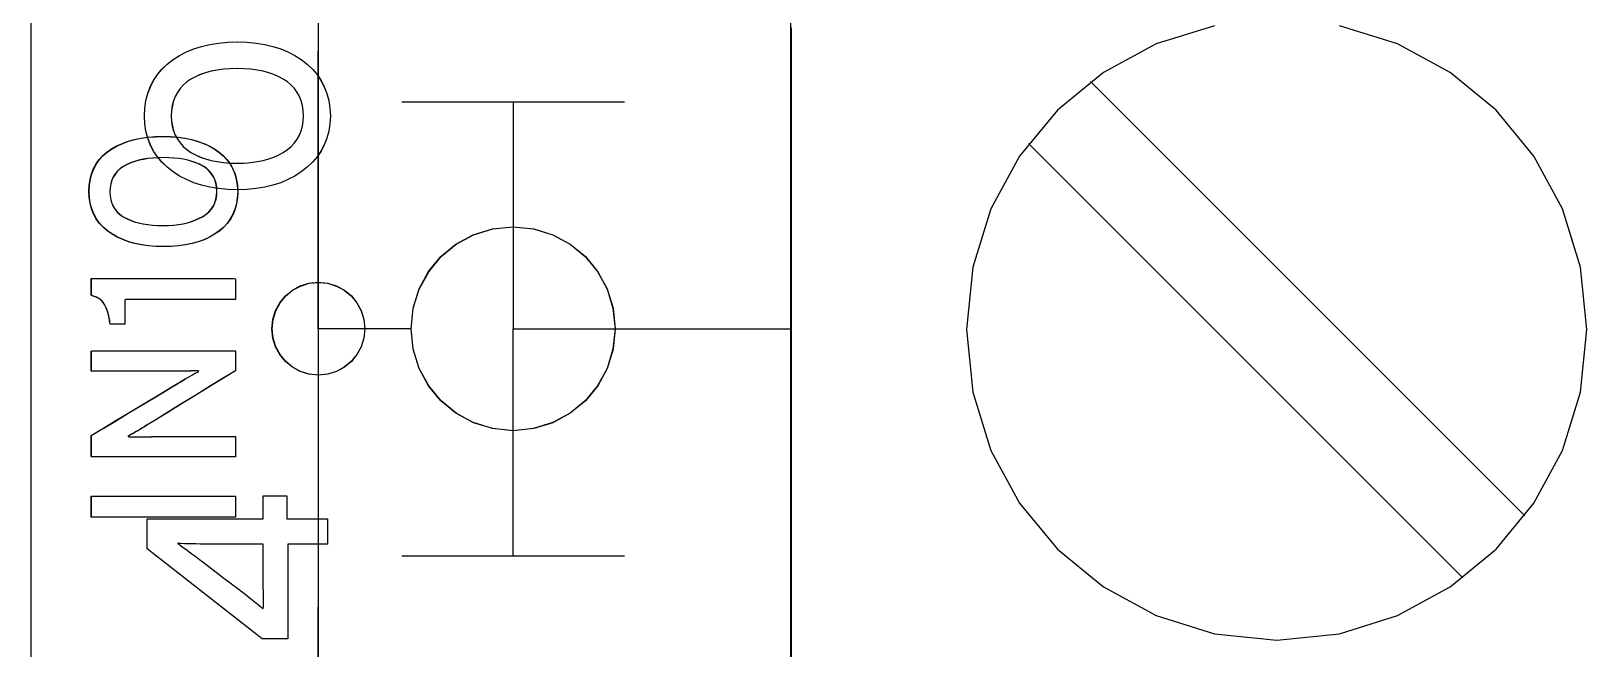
# Model space of a CAD drawing. Extents: x 1 to 47.7, y 0.2 to 35.
# Drawn here: x 34.548 to 35.387, y 12.062 to 12.396 of the extents above; entities that cross this region are included whole.
import ezdxf

# ---------------------------------------------------------------- set-up
doc = ezdxf.new("R2010")
doc.units = 0
doc.header["$MEASUREMENT"] = 0
for name, color, linetype in [('5_1___24__TARGET_LEDS___12', 7, 'CONTINUOUS'), ('6_1__EMPTY_IO_BOARD_POSITI', 7, 'CONTINUOUS'), ('6_2___8__INDEPENDENT_INPUT', 7, 'CONTINUOUS'), ('6_3___8__OPTOISO_INDEPENDE', 7, 'CONTINUOUS'), ('6_4___24__OPTOISO_INDEPEND', 7, 'CONTINUOUS'), ('6_5___8__INDEPENDENT_INPUT', 7, 'CONTINUOUS'), ('6_6___8__INDEPENDENT_INPUT', 7, 'CONTINUOUS'), ('6_7___8__OPTOISO_INDEPENDE', 7, 'CONTINUOUS'), ('6_8___8__OPTOISO_INDEPENDE', 7, 'CONTINUOUS'), ('8_0_____DWG', 7, 'CONTINUOUS')]:
    doc.layers.add(name, color=color, linetype=linetype)

msp = doc.modelspace()

# ---------------------------------------------------------------- linework, layer by layer
at = {"layer": '5_1___24__TARGET_LEDS___12'}
for points in [[(34.7534, 12.23515), (34.70342, 12.23515), (34.70344, 12.53515)], [(34.95794, 12.46013), (34.95794, 12.34901), (34.95794, 12.23255), (34.95794, 12.11119), (34.95794, 11.98537), (34.95794, 11.85555), (34.95794, 11.72217), (34.95794, 11.58567), (34.95794, 11.44649), (34.95794, 11.30509), (34.95794, 11.01739), (34.95794, 10.72613), (34.95794, 10.43486)], [(35.18643, 12.39858), (35.15501, 12.38883), (35.12657, 12.3734), (35.10178, 12.35298), (35.08132, 12.32822), (35.06586, 12.29981), (35.05609, 12.26842), (35.05268, 12.23472), (35.05609, 12.20096), (35.06586, 12.16953), (35.08132, 12.14109), (35.10178, 12.11632), (35.12657, 12.09588), (35.15501, 12.08044), (35.18643, 12.07069), (35.22013, 12.06729), (35.25382, 12.07069), (35.28518, 12.08044), (35.31356, 12.09588), (35.33829, 12.11632), (35.35868, 12.14109), (35.37408, 12.16953), (35.38381, 12.20096), (35.38721, 12.23472), (35.38381, 12.26842), (35.37408, 12.29981), (35.35868, 12.32822), (35.33829, 12.35298), (35.31356, 12.3734), (35.28518, 12.38883), (35.25382, 12.39858)], [(35.35379, 12.13429), (35.11952, 12.36856)], [(35.32037, 12.10087), (35.0861, 12.33514)], [(34.7534, 11.93516), (34.70342, 11.93516), (34.70344, 12.23515)], [(34.8634, 12.23515), (34.95803, 12.23515)], [(34.65869, 12.13353), (34.58095, 12.13353), (34.58095, 12.14482), (34.65869, 12.14482), (34.65869, 12.13353)]]:
    msp.add_lwpolyline(points, dxfattribs=at)
for points in [[(34.61968, 12.33883), (34.6238, 12.33872), (34.62773, 12.33841), (34.63146, 12.33789), (34.63501, 12.33716), (34.63836, 12.33622), (34.64153, 12.33508), (34.6445, 12.33372), (34.64728, 12.33216), (34.64987, 12.33038), (34.65217, 12.32841), (34.65418, 12.32623), (34.65589, 12.32386), (34.65729, 12.32129), (34.6584, 12.31852), (34.65922, 12.31555), (34.65973, 12.31238), (34.65994, 12.30901), (34.65973, 12.30569), (34.65922, 12.30256), (34.65842, 12.29962), (34.65732, 12.29688), (34.65593, 12.29433), (34.65423, 12.29197), (34.65225, 12.28982), (34.64996, 12.28785), (34.64741, 12.28609), (34.64467, 12.28452), (34.64173, 12.28317), (34.63859, 12.28202), (34.63525, 12.28109), (34.63171, 12.28036), (34.62797, 12.27984), (34.62404, 12.27952), (34.6199, 12.27942), (34.61577, 12.27952), (34.61183, 12.27984), (34.60809, 12.28037), (34.60453, 12.28111), (34.60117, 12.28206), (34.59801, 12.28322), (34.59503, 12.28459), (34.59225, 12.28617), (34.58966, 12.28796), (34.58734, 12.28995), (34.58534, 12.29213), (34.58363, 12.2945), (34.58224, 12.29706), (34.58114, 12.29981), (34.58036, 12.30276), (34.57987, 12.3059), (34.5797, 12.30923), (34.5799, 12.31259), (34.58039, 12.31575), (34.58118, 12.31871), (34.58227, 12.32147), (34.58365, 12.32403), (34.58533, 12.32639), (34.5873, 12.32855), (34.58957, 12.3305), (34.59212, 12.33225), (34.59487, 12.33379), (34.59782, 12.33513), (34.60097, 12.33626), (34.60432, 12.33718), (34.60786, 12.3379), (34.6116, 12.33841), (34.61555, 12.33872)], [(34.6199, 12.32743), (34.61701, 12.32738), (34.61424, 12.3272), (34.61159, 12.32691), (34.60906, 12.3265), (34.60665, 12.32598), (34.60437, 12.32534), (34.60221, 12.32458), (34.60016, 12.32371), (34.59826, 12.3227), (34.59658, 12.32153), (34.59512, 12.32021), (34.59387, 12.31873), (34.59285, 12.3171), (34.59205, 12.31531), (34.59147, 12.31337), (34.59112, 12.31127), (34.59098, 12.30901), (34.59112, 12.3068), (34.59147, 12.30474), (34.59204, 12.30283), (34.59283, 12.30107), (34.59383, 12.29946), (34.59506, 12.298), (34.5965, 12.29669), (34.59817, 12.29554), (34.60003, 12.29452), (34.60203, 12.29363), (34.60416, 12.29286), (34.60642, 12.29221), (34.60881, 12.29169), (34.61133, 12.29128), (34.61398, 12.291), (34.61677, 12.29085), (34.61968, 12.29081), (34.62256, 12.29087), (34.62532, 12.29106), (34.62795, 12.29136), (34.63045, 12.29179), (34.63283, 12.29234), (34.63509, 12.29301), (34.63722, 12.29381), (34.63922, 12.29473), (34.64113, 12.29576), (34.64288, 12.29692), (34.64439, 12.29824), (34.64567, 12.2997), (34.64673, 12.30131), (34.64755, 12.30306), (34.64815, 12.30497), (34.64852, 12.30703), (34.64865, 12.30923), (34.64852, 12.31148), (34.64815, 12.31357), (34.64756, 12.31551), (34.64675, 12.31728), (34.64571, 12.3189), (34.64444, 12.32037), (34.64295, 12.32167), (34.64123, 12.32282), (34.63934, 12.3238), (34.63736, 12.32465), (34.63525, 12.32539), (34.63302, 12.32601), (34.63065, 12.32652), (34.62815, 12.32692), (34.62553, 12.32721), (34.62278, 12.32738)], [(34.80839, 12.29016), (34.81948, 12.28905), (34.8298, 12.28585), (34.83915, 12.28078), (34.84729, 12.27406), (34.85401, 12.26592), (34.85908, 12.25658), (34.86229, 12.24625), (34.8634, 12.23515), (34.86229, 12.22407), (34.85908, 12.21374), (34.85401, 12.2044), (34.84729, 12.19627), (34.83915, 12.18955), (34.8298, 12.18449), (34.81948, 12.18128), (34.80839, 12.18017), (34.79731, 12.18128), (34.78699, 12.18449), (34.77765, 12.18955), (34.76951, 12.19627), (34.7628, 12.2044), (34.75773, 12.21374), (34.75452, 12.22407), (34.7534, 12.23515), (34.75452, 12.24625), (34.75773, 12.25658), (34.7628, 12.26592), (34.76951, 12.27406), (34.77765, 12.28078), (34.78699, 12.28585), (34.79731, 12.28905)], [(34.65869, 12.25094), (34.65641, 12.25094), (34.65034, 12.25094), (34.64165, 12.25094), (34.63151, 12.25094), (34.62107, 12.25094), (34.61151, 12.25094), (34.60398, 12.25094), (34.59966, 12.25094), (34.59907, 12.2508), (34.59907, 12.24984), (34.59907, 12.24815), (34.59907, 12.24601), (34.59907, 12.24367), (34.59907, 12.2414), (34.59907, 12.23946), (34.59907, 12.2381), (34.59907, 12.23759), (34.59876, 12.23759), (34.59794, 12.23759), (34.59677, 12.23759), (34.59541, 12.23759), (34.594, 12.23759), (34.59271, 12.23759), (34.5917, 12.23759), (34.59112, 12.23759), (34.59098, 12.23828), (34.59083, 12.23963), (34.59062, 12.24093), (34.59036, 12.24219), (34.59005, 12.2434), (34.58968, 12.24456), (34.58927, 12.24568), (34.58879, 12.24675), (34.58827, 12.24778), (34.58771, 12.24872), (34.58707, 12.24959), (34.58635, 12.25036), (34.58554, 12.25105), (34.58466, 12.25166), (34.5837, 12.25218), (34.58266, 12.25261), (34.58154, 12.25295), (34.58095, 12.25318), (34.58095, 12.25384), (34.58095, 12.255), (34.58095, 12.25646), (34.58095, 12.25806), (34.58095, 12.25961), (34.58095, 12.26094), (34.58095, 12.26187), (34.58095, 12.26222), (34.58392, 12.26222), (34.59183, 12.26222), (34.60316, 12.26222), (34.61639, 12.26222), (34.63, 12.26222), (34.64247, 12.26222), (34.65228, 12.26222), (34.65792, 12.26222), (34.65869, 12.26211), (34.65869, 12.26129), (34.65869, 12.25987), (34.65869, 12.25806), (34.65869, 12.25608), (34.65869, 12.25416), (34.65869, 12.25252), (34.65869, 12.25137)], [(34.70342, 12.26016), (34.70846, 12.25966), (34.71315, 12.2582), (34.7174, 12.25589), (34.7211, 12.25284), (34.72415, 12.24914), (34.72646, 12.2449), (34.72791, 12.24021), (34.72842, 12.23518), (34.72791, 12.23013), (34.72646, 12.22544), (34.72415, 12.22119), (34.7211, 12.21749), (34.7174, 12.21443), (34.71315, 12.21213), (34.70846, 12.21068), (34.70342, 12.21017), (34.69838, 12.21068), (34.69369, 12.21213), (34.68945, 12.21443), (34.68575, 12.21749), (34.68269, 12.22119), (34.68039, 12.22544), (34.67893, 12.23013), (34.67843, 12.23518), (34.67893, 12.24021), (34.68039, 12.2449), (34.68269, 12.24914), (34.68575, 12.25284), (34.68945, 12.25589), (34.69369, 12.2582), (34.69838, 12.25966)], [(34.65869, 12.21252), (34.65691, 12.21143), (34.65217, 12.20851), (34.64533, 12.2043), (34.6373, 12.19936), (34.62895, 12.19422), (34.62118, 12.18943), (34.61485, 12.18554), (34.61086, 12.18308), (34.60958, 12.18229), (34.60836, 12.18156), (34.60717, 12.18085), (34.60602, 12.18017), (34.6049, 12.17951), (34.60382, 12.17888), (34.60278, 12.17827), (34.60177, 12.17768), (34.60079, 12.17711), (34.60142, 12.17688), (34.60329, 12.17688), (34.60522, 12.17689), (34.60721, 12.1769), (34.60926, 12.17691), (34.61137, 12.17692), (34.61353, 12.17694), (34.61576, 12.17696), (34.61805, 12.17698), (34.61947, 12.17699), (34.62309, 12.17699), (34.62854, 12.17699), (34.63508, 12.17699), (34.64199, 12.17699), (34.64853, 12.17699), (34.65398, 12.17699), (34.6576, 12.17699), (34.65869, 12.17698), (34.65869, 12.17647), (34.65869, 12.17533), (34.65869, 12.17374), (34.65869, 12.17191), (34.65869, 12.17004), (34.65869, 12.16833), (34.65869, 12.16697), (34.65869, 12.16616), (34.65815, 12.16603), (34.65311, 12.16603), (34.64394, 12.16603), (34.63206, 12.16603), (34.61886, 12.16603), (34.60577, 12.16603), (34.59419, 12.16603), (34.58552, 12.16603), (34.58119, 12.16603), (34.58095, 12.16625), (34.58095, 12.16719), (34.58095, 12.16868), (34.58095, 12.17052), (34.58095, 12.17249), (34.58095, 12.17439), (34.58095, 12.176), (34.58095, 12.17712), (34.58095, 12.17754), (34.58268, 12.17859), (34.5873, 12.18137), (34.59395, 12.18538), (34.60176, 12.1901), (34.60989, 12.195), (34.61746, 12.19956), (34.62362, 12.20328), (34.6275, 12.20562), (34.62883, 12.20641), (34.63027, 12.20725), (34.63166, 12.20806), (34.633, 12.20883), (34.63429, 12.20957), (34.63554, 12.21027), (34.63673, 12.21094), (34.63787, 12.21157), (34.63896, 12.21217), (34.63834, 12.2124), (34.63642, 12.21238), (34.63443, 12.21236), (34.6324, 12.21235), (34.63031, 12.21233), (34.62816, 12.21232), (34.62596, 12.21231), (34.62371, 12.21231), (34.6214, 12.21231), (34.61998, 12.21231), (34.61638, 12.21231), (34.61096, 12.21231), (34.60444, 12.21231), (34.59757, 12.21231), (34.59106, 12.21231), (34.58564, 12.21231), (34.58203, 12.21231), (34.58095, 12.21232), (34.58095, 12.21282), (34.58095, 12.21397), (34.58095, 12.21556), (34.58095, 12.21738), (34.58095, 12.21925), (34.58095, 12.22097), (34.58095, 12.22233), (34.58095, 12.22313), (34.58149, 12.22327), (34.58653, 12.22327), (34.5957, 12.22327), (34.60758, 12.22327), (34.62077, 12.22327), (34.63387, 12.22327), (34.64545, 12.22327), (34.65411, 12.22327), (34.65845, 12.22327), (34.65869, 12.22306), (34.65869, 12.22218), (34.65869, 12.22079), (34.65869, 12.21908), (34.65869, 12.21724), (34.65869, 12.21547), (34.65869, 12.21396), (34.65869, 12.21292)]]:
    msp.add_lwpolyline(points, close=True, dxfattribs=at)
at = {"layer": '6_1__EMPTY_IO_BOARD_POSITI'}
msp.add_lwpolyline([(34.95835, 10.38422), (34.95835, 10.79326), (34.95835, 11.20089), (34.95835, 11.40112), (34.95835, 11.59732), (34.95835, 11.78826), (34.95835, 11.97272), (34.95835, 12.06213), (34.95835, 12.14947), (34.95835, 12.23457), (34.95835, 12.31728), (34.95835, 12.39746)], dxfattribs=at)
at = {"layer": '6_2___8__INDEPENDENT_INPUT'}
for points in [[(34.95794, 12.46013), (34.95794, 12.34901), (34.95794, 12.23255), (34.95794, 12.11119), (34.95794, 11.98537), (34.95794, 11.85555), (34.95794, 11.72217), (34.95794, 11.58567), (34.95794, 11.44649), (34.95794, 11.30509), (34.95794, 11.01739), (34.95794, 10.72613), (34.95794, 10.43486)], [(35.18643, 12.39858), (35.15501, 12.38883), (35.12657, 12.3734), (35.10178, 12.35298), (35.08132, 12.32822), (35.06586, 12.29981), (35.05609, 12.26842), (35.05268, 12.23472), (35.05609, 12.20096), (35.06586, 12.16953), (35.08132, 12.14109), (35.10178, 12.11632), (35.12657, 12.09588), (35.15501, 12.08044), (35.18643, 12.07069), (35.22013, 12.06729), (35.25382, 12.07069), (35.28518, 12.08044), (35.31356, 12.09588), (35.33829, 12.11632), (35.35868, 12.14109), (35.37408, 12.16953), (35.38381, 12.20096), (35.38721, 12.23472), (35.38381, 12.26842), (35.37408, 12.29981), (35.35868, 12.32822), (35.33829, 12.35298), (35.31356, 12.3734), (35.28518, 12.38883), (35.25382, 12.39858)], [(35.35379, 12.13429), (35.11952, 12.36856)], [(35.32037, 12.10087), (35.0861, 12.33514)], [(34.80829, 12.11269), (34.80829, 12.23519), (34.95794, 12.23519)], [(34.68641, 12.13265), (34.70825, 12.13265), (34.70825, 12.11896), (34.68689, 12.11896), (34.68689, 12.06799), (34.67299, 12.06799), (34.61107, 12.1165), (34.61107, 12.13265), (34.6736, 12.13265), (34.6736, 12.14513), (34.68641, 12.14513), (34.68641, 12.13265)], [(34.7483, 12.11269), (34.8683, 12.11269)]]:
    msp.add_lwpolyline(points, dxfattribs=at)
msp.add_lwpolyline([(34.62743, 12.11936), (34.62856, 12.11857), (34.62975, 12.11772), (34.63101, 12.11681), (34.63233, 12.11585), (34.63372, 12.11483), (34.63517, 12.11375), (34.63669, 12.11261), (34.63827, 12.11141), (34.63928, 12.11064), (34.64115, 12.10923), (34.64429, 12.10685), (34.64821, 12.10388), (34.65243, 12.10067), (34.65649, 12.09759), (34.6599, 12.09501), (34.66218, 12.09328), (34.66309, 12.09259), (34.66461, 12.09143), (34.66607, 12.0903), (34.66746, 12.0892), (34.66879, 12.08813), (34.67005, 12.08709), (34.67125, 12.08608), (34.67238, 12.0851), (34.67344, 12.08415), (34.67373, 12.085), (34.67373, 12.08661), (34.67372, 12.08828), (34.67371, 12.09002), (34.67369, 12.09182), (34.67367, 12.09368), (34.67365, 12.09561), (34.67362, 12.0976), (34.6736, 12.09913), (34.6736, 12.10031), (34.6736, 12.10266), (34.6736, 12.10578), (34.6736, 12.10927), (34.6736, 12.11273), (34.6736, 12.11576), (34.6736, 12.11797), (34.6736, 12.11895), (34.67278, 12.11896), (34.67007, 12.11896), (34.66603, 12.11896), (34.66121, 12.11896), (34.65619, 12.11896), (34.65153, 12.11896), (34.64781, 12.11896), (34.6456, 12.11896), (34.64417, 12.11898), (34.64179, 12.11901), (34.63948, 12.11905), (34.63726, 12.11909), (34.63513, 12.11914), (34.63308, 12.11919), (34.63111, 12.11924), (34.62923, 12.1193)], close=True, dxfattribs=at)
at = {"layer": '6_3___8__OPTOISO_INDEPENDE'}
for points in [[(34.95794, 12.46013), (34.95794, 12.34901), (34.95794, 12.23255), (34.95794, 12.11119), (34.95794, 11.98537), (34.95794, 11.85555), (34.95794, 11.72217), (34.95794, 11.58567), (34.95794, 11.44649), (34.95794, 11.30509), (34.95794, 11.01739), (34.95794, 10.72613), (34.95794, 10.43486)], [(35.18643, 12.39858), (35.15501, 12.38883), (35.12657, 12.3734), (35.10178, 12.35298), (35.08132, 12.32822), (35.06586, 12.29981), (35.05609, 12.26842), (35.05268, 12.23472), (35.05609, 12.20096), (35.06586, 12.16953), (35.08132, 12.14109), (35.10178, 12.11632), (35.12657, 12.09588), (35.15501, 12.08044), (35.18643, 12.07069), (35.22013, 12.06729), (35.25382, 12.07069), (35.28518, 12.08044), (35.31356, 12.09588), (35.33829, 12.11632), (35.35868, 12.14109), (35.37408, 12.16953), (35.38381, 12.20096), (35.38721, 12.23472), (35.38381, 12.26842), (35.37408, 12.29981), (35.35868, 12.32822), (35.33829, 12.35298), (35.31356, 12.3734), (35.28518, 12.38883), (35.25382, 12.39858)], [(35.35379, 12.13429), (35.11952, 12.36856)], [(35.32037, 12.10087), (35.0861, 12.33514)], [(34.80829, 12.11269), (34.80829, 12.23519), (34.95794, 12.23519)], [(34.68641, 12.13265), (34.70825, 12.13265), (34.70825, 12.11896), (34.68689, 12.11896), (34.68689, 12.06799), (34.67299, 12.06799), (34.61107, 12.1165), (34.61107, 12.13265), (34.6736, 12.13265), (34.6736, 12.14513), (34.68641, 12.14513), (34.68641, 12.13265)], [(34.7483, 12.11269), (34.8683, 12.11269)]]:
    msp.add_lwpolyline(points, dxfattribs=at)
msp.add_lwpolyline([(34.62743, 12.11936), (34.62856, 12.11857), (34.62975, 12.11772), (34.63101, 12.11681), (34.63233, 12.11585), (34.63372, 12.11483), (34.63517, 12.11375), (34.63669, 12.11261), (34.63827, 12.11141), (34.63928, 12.11064), (34.64115, 12.10923), (34.64429, 12.10685), (34.64821, 12.10388), (34.65243, 12.10067), (34.65649, 12.09759), (34.6599, 12.09501), (34.66218, 12.09328), (34.66309, 12.09259), (34.66461, 12.09143), (34.66607, 12.0903), (34.66746, 12.0892), (34.66879, 12.08813), (34.67005, 12.08709), (34.67125, 12.08608), (34.67238, 12.0851), (34.67344, 12.08415), (34.67373, 12.085), (34.67373, 12.08661), (34.67372, 12.08828), (34.67371, 12.09002), (34.67369, 12.09182), (34.67367, 12.09368), (34.67365, 12.09561), (34.67362, 12.0976), (34.6736, 12.09913), (34.6736, 12.10031), (34.6736, 12.10266), (34.6736, 12.10578), (34.6736, 12.10927), (34.6736, 12.11273), (34.6736, 12.11576), (34.6736, 12.11797), (34.6736, 12.11895), (34.67278, 12.11896), (34.67007, 12.11896), (34.66603, 12.11896), (34.66121, 12.11896), (34.65619, 12.11896), (34.65153, 12.11896), (34.64781, 12.11896), (34.6456, 12.11896), (34.64417, 12.11898), (34.64179, 12.11901), (34.63948, 12.11905), (34.63726, 12.11909), (34.63513, 12.11914), (34.63308, 12.11919), (34.63111, 12.11924), (34.62923, 12.1193)], close=True, dxfattribs=at)
at = {"layer": '6_4___24__OPTOISO_INDEPEND'}
for points in [[(34.75327, 12.23517), (34.70329, 12.23517), (34.70331, 12.53516)], [(34.95794, 12.46013), (34.95794, 12.34901), (34.95794, 12.23255), (34.95794, 12.11119), (34.95794, 11.98537), (34.95794, 11.85555), (34.95794, 11.72217), (34.95794, 11.58567), (34.95794, 11.44649), (34.95794, 11.30509), (34.95794, 11.01739), (34.95794, 10.72613), (34.95794, 10.43486)], [(35.18643, 12.39858), (35.15501, 12.38883), (35.12657, 12.3734), (35.10178, 12.35298), (35.08132, 12.32822), (35.06586, 12.29981), (35.05609, 12.26842), (35.05268, 12.23472), (35.05609, 12.20096), (35.06586, 12.16953), (35.08132, 12.14109), (35.10178, 12.11632), (35.12657, 12.09588), (35.15501, 12.08044), (35.18643, 12.07069), (35.22013, 12.06729), (35.25382, 12.07069), (35.28518, 12.08044), (35.31356, 12.09588), (35.33829, 12.11632), (35.35868, 12.14109), (35.37408, 12.16953), (35.38381, 12.20096), (35.38721, 12.23472), (35.38381, 12.26842), (35.37408, 12.29981), (35.35868, 12.32822), (35.33829, 12.35298), (35.31356, 12.3734), (35.28518, 12.38883), (35.25382, 12.39858)], [(35.35379, 12.13429), (35.11952, 12.36856)], [(35.32037, 12.10087), (35.0861, 12.33514)], [(34.75327, 11.93517), (34.70329, 11.93517), (34.70331, 12.23517)], [(34.86327, 12.23517), (34.95794, 12.23517)], [(34.65857, 12.13354), (34.58082, 12.13354), (34.58082, 12.14483), (34.65857, 12.14483), (34.65857, 12.13354)]]:
    msp.add_lwpolyline(points, dxfattribs=at)
for points in [[(34.61956, 12.33884), (34.62368, 12.33874), (34.62761, 12.33842), (34.63134, 12.3379), (34.63489, 12.33717), (34.63824, 12.33624), (34.64141, 12.33509), (34.64438, 12.33373), (34.64716, 12.33217), (34.64974, 12.3304), (34.65205, 12.32842), (34.65406, 12.32624), (34.65576, 12.32387), (34.65717, 12.3213), (34.65828, 12.31853), (34.65909, 12.31556), (34.65961, 12.31239), (34.65982, 12.30903), (34.65961, 12.3057), (34.6591, 12.30257), (34.6583, 12.29963), (34.6572, 12.29689), (34.6558, 12.29434), (34.65411, 12.29199), (34.65212, 12.28983), (34.64984, 12.28787), (34.64729, 12.2861), (34.64455, 12.28454), (34.64161, 12.28318), (34.63847, 12.28204), (34.63513, 12.2811), (34.63159, 12.28037), (34.62785, 12.27985), (34.62391, 12.27954), (34.61978, 12.27943), (34.61565, 12.27954), (34.61171, 12.27986), (34.60796, 12.28038), (34.60441, 12.28112), (34.60105, 12.28207), (34.59788, 12.28323), (34.59491, 12.28461), (34.59213, 12.28619), (34.58954, 12.28798), (34.58722, 12.28996), (34.58521, 12.29214), (34.58351, 12.29451), (34.58211, 12.29707), (34.58102, 12.29983), (34.58023, 12.30277), (34.57975, 12.30591), (34.57958, 12.30924), (34.57978, 12.31261), (34.58027, 12.31577), (34.58106, 12.31873), (34.58215, 12.32149), (34.58353, 12.32404), (34.58521, 12.3264), (34.58718, 12.32856), (34.58945, 12.33052), (34.592, 12.33227), (34.59475, 12.33381), (34.5977, 12.33514), (34.60085, 12.33627), (34.60419, 12.33719), (34.60774, 12.33791), (34.61148, 12.33843), (34.61542, 12.33874)], [(34.61978, 12.32745), (34.61689, 12.32739), (34.61411, 12.32721), (34.61146, 12.32692), (34.60894, 12.32652), (34.60653, 12.32599), (34.60425, 12.32535), (34.60208, 12.3246), (34.60004, 12.32372), (34.59814, 12.32272), (34.59646, 12.32155), (34.59499, 12.32022), (34.59375, 12.31874), (34.59273, 12.31711), (34.59193, 12.31532), (34.59135, 12.31338), (34.591, 12.31128), (34.59086, 12.30903), (34.59099, 12.30682), (34.59135, 12.30475), (34.59192, 12.30284), (34.5927, 12.30108), (34.59371, 12.29947), (34.59494, 12.29802), (34.59638, 12.29671), (34.59804, 12.29555), (34.59991, 12.29454), (34.60191, 12.29365), (34.60403, 12.29287), (34.60629, 12.29223), (34.60868, 12.2917), (34.61121, 12.2913), (34.61386, 12.29102), (34.61664, 12.29086), (34.61956, 12.29083), (34.62244, 12.29089), (34.6252, 12.29107), (34.62783, 12.29137), (34.63033, 12.2918), (34.63271, 12.29235), (34.63496, 12.29302), (34.63709, 12.29382), (34.6391, 12.29474), (34.64101, 12.29577), (34.64276, 12.29694), (34.64427, 12.29825), (34.64555, 12.29971), (34.64661, 12.30132), (34.64743, 12.30308), (34.64803, 12.30498), (34.64839, 12.30704), (34.64853, 12.30924), (34.6484, 12.31149), (34.64803, 12.31358), (34.64744, 12.31552), (34.64663, 12.3173), (34.64559, 12.31892), (34.64432, 12.32038), (34.64283, 12.32169), (34.64111, 12.32284), (34.63922, 12.32382), (34.63724, 12.32467), (34.63513, 12.3254), (34.63289, 12.32603), (34.63053, 12.32654), (34.62803, 12.32694), (34.62541, 12.32722), (34.62266, 12.32739)], [(34.80826, 12.29018), (34.81935, 12.28906), (34.82967, 12.28586), (34.83902, 12.28079), (34.84716, 12.27408), (34.85388, 12.26594), (34.85895, 12.25659), (34.86216, 12.24626), (34.86327, 12.23517), (34.86216, 12.22408), (34.85895, 12.21376), (34.85388, 12.20442), (34.84716, 12.19628), (34.83902, 12.18957), (34.82967, 12.1845), (34.81935, 12.1813), (34.80826, 12.18018), (34.79718, 12.1813), (34.78686, 12.1845), (34.77752, 12.18957), (34.76938, 12.19628), (34.76267, 12.20442), (34.7576, 12.21376), (34.75439, 12.22408), (34.75327, 12.23517), (34.75439, 12.24626), (34.7576, 12.25659), (34.76267, 12.26594), (34.76938, 12.27408), (34.77752, 12.28079), (34.78686, 12.28586), (34.79718, 12.28906)], [(34.65857, 12.25095), (34.65629, 12.25095), (34.65022, 12.25095), (34.64153, 12.25095), (34.63138, 12.25095), (34.62095, 12.25095), (34.61138, 12.25095), (34.60386, 12.25095), (34.59954, 12.25095), (34.59894, 12.25082), (34.59894, 12.24985), (34.59894, 12.24816), (34.59894, 12.24602), (34.59894, 12.24369), (34.59894, 12.24142), (34.59894, 12.23947), (34.59894, 12.23811), (34.59894, 12.2376), (34.59864, 12.2376), (34.59782, 12.2376), (34.59665, 12.2376), (34.59528, 12.2376), (34.59388, 12.2376), (34.59259, 12.2376), (34.59158, 12.2376), (34.591, 12.2376), (34.59086, 12.2383), (34.5907, 12.23965), (34.5905, 12.24095), (34.59024, 12.24221), (34.58993, 12.24342), (34.58956, 12.24458), (34.58914, 12.2457), (34.58867, 12.24677), (34.58815, 12.24779), (34.58759, 12.24874), (34.58694, 12.2496), (34.58622, 12.25038), (34.58542, 12.25107), (34.58454, 12.25167), (34.58358, 12.25219), (34.58254, 12.25262), (34.58141, 12.25297), (34.58082, 12.2532), (34.58082, 12.25386), (34.58082, 12.25501), (34.58082, 12.25647), (34.58082, 12.25807), (34.58082, 12.25963), (34.58082, 12.26096), (34.58082, 12.26188), (34.58082, 12.26223), (34.5838, 12.26223), (34.59171, 12.26223), (34.60304, 12.26223), (34.61627, 12.26223), (34.62988, 12.26223), (34.64235, 12.26223), (34.65216, 12.26223), (34.65779, 12.26223), (34.65857, 12.26212), (34.65857, 12.2613), (34.65857, 12.25988), (34.65857, 12.25807), (34.65857, 12.25609), (34.65857, 12.25417), (34.65857, 12.25253), (34.65857, 12.25138)], [(34.70329, 12.26018), (34.70833, 12.25967), (34.71302, 12.25821), (34.71727, 12.25591), (34.72097, 12.25285), (34.72402, 12.24915), (34.72633, 12.24491), (34.72778, 12.24022), (34.72829, 12.23519), (34.72778, 12.23015), (34.72633, 12.22545), (34.72402, 12.2212), (34.72097, 12.2175), (34.71727, 12.21445), (34.71302, 12.21215), (34.70833, 12.21069), (34.70329, 12.21018), (34.69825, 12.21069), (34.69356, 12.21215), (34.68932, 12.21445), (34.68562, 12.2175), (34.68256, 12.2212), (34.68026, 12.22545), (34.6788, 12.23015), (34.6783, 12.23519), (34.6788, 12.24022), (34.68026, 12.24491), (34.68256, 12.24915), (34.68562, 12.25285), (34.68932, 12.25591), (34.69356, 12.25821), (34.69825, 12.25967)], [(34.65857, 12.21254), (34.65679, 12.21144), (34.65204, 12.20852), (34.64521, 12.20432), (34.63718, 12.19937), (34.62883, 12.19423), (34.62105, 12.18944), (34.61473, 12.18555), (34.61074, 12.18309), (34.60945, 12.18231), (34.60823, 12.18158), (34.60705, 12.18087), (34.6059, 12.18018), (34.60478, 12.17953), (34.6037, 12.17889), (34.60266, 12.17828), (34.60164, 12.17769), (34.60067, 12.17713), (34.6013, 12.17689), (34.60317, 12.1769), (34.6051, 12.1769), (34.60709, 12.17691), (34.60914, 12.17692), (34.61125, 12.17693), (34.61342, 12.17695), (34.61565, 12.17697), (34.61794, 12.177), (34.61937, 12.177), (34.62298, 12.177), (34.62843, 12.177), (34.63497, 12.177), (34.64187, 12.177), (34.64841, 12.177), (34.65386, 12.177), (34.65748, 12.177), (34.65857, 12.17699), (34.65857, 12.17649), (34.65857, 12.17534), (34.65857, 12.17375), (34.65857, 12.17193), (34.65857, 12.17006), (34.65857, 12.16834), (34.65857, 12.16698), (34.65857, 12.16618), (34.65802, 12.16604), (34.65299, 12.16604), (34.64382, 12.16604), (34.63194, 12.16604), (34.61874, 12.16604), (34.60565, 12.16604), (34.59406, 12.16604), (34.5854, 12.16604), (34.58107, 12.16604), (34.58082, 12.16626), (34.58082, 12.1672), (34.58082, 12.1687), (34.58082, 12.17054), (34.58082, 12.17251), (34.58082, 12.1744), (34.58082, 12.17602), (34.58082, 12.17714), (34.58082, 12.17756), (34.58256, 12.1786), (34.58718, 12.18139), (34.59383, 12.1854), (34.60164, 12.19011), (34.60977, 12.19501), (34.61734, 12.19958), (34.6235, 12.20329), (34.62738, 12.20563), (34.6287, 12.20642), (34.63014, 12.20727), (34.63154, 12.20807), (34.63288, 12.20884), (34.63417, 12.20958), (34.63541, 12.21029), (34.63661, 12.21095), (34.63775, 12.21159), (34.63884, 12.21218), (34.63822, 12.21242), (34.63629, 12.2124), (34.63431, 12.21238), (34.63228, 12.21236), (34.63019, 12.21235), (34.62804, 12.21234), (34.62584, 12.21233), (34.62359, 12.21232), (34.62128, 12.21232), (34.61986, 12.21232), (34.61625, 12.21232), (34.61083, 12.21232), (34.60432, 12.21232), (34.59745, 12.21232), (34.59093, 12.21232), (34.58551, 12.21232), (34.58191, 12.21232), (34.58082, 12.21233), (34.58082, 12.21284), (34.58082, 12.21398), (34.58082, 12.21557), (34.58082, 12.2174), (34.58082, 12.21927), (34.58082, 12.22098), (34.58082, 12.22234), (34.58082, 12.22314), (34.58137, 12.22328), (34.58641, 12.22328), (34.59557, 12.22328), (34.60746, 12.22328), (34.62065, 12.22328), (34.63375, 12.22328), (34.64533, 12.22328), (34.65399, 12.22328), (34.65832, 12.22328), (34.65857, 12.22308), (34.65857, 12.2222), (34.65857, 12.2208), (34.65857, 12.21909), (34.65857, 12.21725), (34.65857, 12.21548), (34.65857, 12.21398), (34.65857, 12.21293)]]:
    msp.add_lwpolyline(points, close=True, dxfattribs=at)
at = {"layer": '6_5___8__INDEPENDENT_INPUT'}
for points in [[(34.95794, 12.46013), (34.95794, 12.34901), (34.95794, 12.23255), (34.95794, 12.11119), (34.95794, 11.98537), (34.95794, 11.85555), (34.95794, 11.72217), (34.95794, 11.58567), (34.95794, 11.44649), (34.95794, 11.30509), (34.95794, 11.01739), (34.95794, 10.72613), (34.95794, 10.43486)], [(35.18643, 12.39858), (35.15501, 12.38883), (35.12657, 12.3734), (35.10178, 12.35298), (35.08132, 12.32822), (35.06586, 12.29981), (35.05609, 12.26842), (35.05268, 12.23472), (35.05609, 12.20096), (35.06586, 12.16953), (35.08132, 12.14109), (35.10178, 12.11632), (35.12657, 12.09588), (35.15501, 12.08044), (35.18643, 12.07069), (35.22013, 12.06729), (35.25382, 12.07069), (35.28518, 12.08044), (35.31356, 12.09588), (35.33829, 12.11632), (35.35868, 12.14109), (35.37408, 12.16953), (35.38381, 12.20096), (35.38721, 12.23472), (35.38381, 12.26842), (35.37408, 12.29981), (35.35868, 12.32822), (35.33829, 12.35298), (35.31356, 12.3734), (35.28518, 12.38883), (35.25382, 12.39858)], [(35.35379, 12.13429), (35.11952, 12.36856)], [(34.74828, 12.35759), (34.86829, 12.35759)], [(34.80828, 12.35759), (34.80828, 12.23519), (34.95795, 12.23519)], [(35.32037, 12.10087), (35.0861, 12.33514)]]:
    msp.add_lwpolyline(points, dxfattribs=at)
for points in [[(34.65963, 12.38981), (34.6648, 12.38964), (34.66973, 12.38918), (34.6744, 12.38843), (34.67882, 12.38739), (34.683, 12.38607), (34.68692, 12.38446), (34.6906, 12.38256), (34.69402, 12.38038), (34.69722, 12.37789), (34.7001, 12.37515), (34.70261, 12.37219), (34.70474, 12.36902), (34.7065, 12.36562), (34.70789, 12.36201), (34.7089, 12.35819), (34.70954, 12.35414), (34.70981, 12.34988), (34.70954, 12.34565), (34.7089, 12.34163), (34.70789, 12.33784), (34.7065, 12.33428), (34.70474, 12.33093), (34.70261, 12.32781), (34.7001, 12.32491), (34.69722, 12.32223), (34.69402, 12.31975), (34.6906, 12.3175), (34.68692, 12.31556), (34.683, 12.3139), (34.67882, 12.31255), (34.6744, 12.31149), (34.66973, 12.31072), (34.6648, 12.31025), (34.65963, 12.31007), (34.65445, 12.31025), (34.64952, 12.31072), (34.64483, 12.31149), (34.64039, 12.31255), (34.63619, 12.3139), (34.63223, 12.31556), (34.62852, 12.3175), (34.62505, 12.31975), (34.62186, 12.32223), (34.61902, 12.32491), (34.61655, 12.32781), (34.61445, 12.33093), (34.61272, 12.33428), (34.61136, 12.33784), (34.61038, 12.34163), (34.60976, 12.34565), (34.60951, 12.34988), (34.60976, 12.35414), (34.61038, 12.35819), (34.61136, 12.36201), (34.61272, 12.36562), (34.61445, 12.36902), (34.61655, 12.37219), (34.61902, 12.37515), (34.62186, 12.37789), (34.62505, 12.38038), (34.62852, 12.38256), (34.63223, 12.38446), (34.63619, 12.38607), (34.64039, 12.38739), (34.64483, 12.38843), (34.64952, 12.38918), (34.65445, 12.38964)], [(34.65963, 12.37545), (34.65581, 12.37536), (34.65219, 12.37509), (34.64877, 12.37465), (34.64554, 12.37402), (34.64251, 12.37322), (34.63968, 12.37224), (34.63705, 12.37108), (34.63461, 12.36974), (34.6324, 12.36822), (34.63046, 12.36652), (34.62878, 12.36465), (34.62735, 12.36261), (34.62617, 12.3604), (34.62526, 12.35802), (34.62459, 12.35548), (34.62418, 12.35276), (34.62402, 12.34988), (34.62418, 12.34705), (34.62459, 12.34439), (34.62526, 12.34188), (34.62617, 12.33954), (34.62735, 12.33736), (34.62878, 12.33535), (34.63046, 12.33349), (34.6324, 12.3318), (34.63461, 12.33026), (34.63705, 12.3289), (34.63968, 12.32772), (34.64251, 12.32671), (34.64554, 12.32589), (34.64877, 12.32526), (34.65219, 12.3248), (34.65581, 12.32453), (34.65963, 12.32444), (34.6634, 12.32453), (34.66698, 12.3248), (34.67036, 12.32526), (34.67356, 12.32589), (34.67655, 12.32671), (34.67936, 12.32772), (34.68197, 12.3289), (34.68438, 12.33026), (34.68664, 12.3318), (34.68867, 12.33349), (34.69043, 12.33535), (34.69192, 12.33736), (34.69313, 12.33954), (34.69408, 12.34188), (34.69476, 12.34439), (34.69516, 12.34705), (34.6953, 12.34988), (34.69516, 12.35276), (34.69476, 12.35548), (34.69408, 12.35802), (34.69313, 12.3604), (34.69192, 12.36261), (34.69043, 12.36465), (34.68867, 12.36652), (34.68664, 12.36822), (34.68438, 12.36974), (34.68197, 12.37108), (34.67936, 12.37224), (34.67655, 12.37322), (34.67356, 12.37402), (34.67036, 12.37465), (34.66698, 12.37509), (34.6634, 12.37536)]]:
    msp.add_lwpolyline(points, close=True, dxfattribs=at)
at = {"layer": '6_6___8__INDEPENDENT_INPUT'}
for points in [[(34.95794, 12.46013), (34.95794, 12.34901), (34.95794, 12.23255), (34.95794, 12.11119), (34.95794, 11.98537), (34.95794, 11.85555), (34.95794, 11.72217), (34.95794, 11.58567), (34.95794, 11.44649), (34.95794, 11.30509), (34.95794, 11.01739), (34.95794, 10.72613), (34.95794, 10.43486)], [(35.18643, 12.39858), (35.15501, 12.38883), (35.12657, 12.3734), (35.10178, 12.35298), (35.08132, 12.32822), (35.06586, 12.29981), (35.05609, 12.26842), (35.05268, 12.23472), (35.05609, 12.20096), (35.06586, 12.16953), (35.08132, 12.14109), (35.10178, 12.11632), (35.12657, 12.09588), (35.15501, 12.08044), (35.18643, 12.07069), (35.22013, 12.06729), (35.25382, 12.07069), (35.28518, 12.08044), (35.31356, 12.09588), (35.33829, 12.11632), (35.35868, 12.14109), (35.37408, 12.16953), (35.38381, 12.20096), (35.38721, 12.23472), (35.38381, 12.26842), (35.37408, 12.29981), (35.35868, 12.32822), (35.33829, 12.35298), (35.31356, 12.3734), (35.28518, 12.38883), (35.25382, 12.39858)], [(35.35379, 12.13429), (35.11952, 12.36856)], [(35.32037, 12.10087), (35.0861, 12.33514)], [(34.80829, 12.11269), (34.80829, 12.23519), (34.95794, 12.23519)], [(34.68641, 12.13265), (34.70825, 12.13265), (34.70825, 12.11896), (34.68689, 12.11896), (34.68689, 12.06799), (34.67299, 12.06799), (34.61107, 12.1165), (34.61107, 12.13265), (34.6736, 12.13265), (34.6736, 12.14513), (34.68641, 12.14513), (34.68641, 12.13265)], [(34.7483, 12.11269), (34.8683, 12.11269)]]:
    msp.add_lwpolyline(points, dxfattribs=at)
msp.add_lwpolyline([(34.62743, 12.11936), (34.62856, 12.11857), (34.62975, 12.11772), (34.63101, 12.11681), (34.63233, 12.11585), (34.63372, 12.11483), (34.63517, 12.11375), (34.63669, 12.11261), (34.63827, 12.11141), (34.63928, 12.11064), (34.64115, 12.10923), (34.64429, 12.10685), (34.64821, 12.10388), (34.65243, 12.10067), (34.65649, 12.09759), (34.6599, 12.09501), (34.66218, 12.09328), (34.66309, 12.09259), (34.66461, 12.09143), (34.66607, 12.0903), (34.66746, 12.0892), (34.66879, 12.08813), (34.67005, 12.08709), (34.67125, 12.08608), (34.67238, 12.0851), (34.67344, 12.08415), (34.67373, 12.085), (34.67373, 12.08661), (34.67372, 12.08828), (34.67371, 12.09002), (34.67369, 12.09182), (34.67367, 12.09368), (34.67365, 12.09561), (34.67362, 12.0976), (34.6736, 12.09913), (34.6736, 12.10031), (34.6736, 12.10266), (34.6736, 12.10578), (34.6736, 12.10927), (34.6736, 12.11273), (34.6736, 12.11576), (34.6736, 12.11797), (34.6736, 12.11895), (34.67278, 12.11896), (34.67007, 12.11896), (34.66603, 12.11896), (34.66121, 12.11896), (34.65619, 12.11896), (34.65153, 12.11896), (34.64781, 12.11896), (34.6456, 12.11896), (34.64417, 12.11898), (34.64179, 12.11901), (34.63948, 12.11905), (34.63726, 12.11909), (34.63513, 12.11914), (34.63308, 12.11919), (34.63111, 12.11924), (34.62923, 12.1193)], close=True, dxfattribs=at)
at = {"layer": '6_7___8__OPTOISO_INDEPENDE'}
for points in [[(34.95794, 12.46013), (34.95794, 12.34901), (34.95794, 12.23255), (34.95794, 12.11119), (34.95794, 11.98537), (34.95794, 11.85555), (34.95794, 11.72217), (34.95794, 11.58567), (34.95794, 11.44649), (34.95794, 11.30509), (34.95794, 11.01739), (34.95794, 10.72613), (34.95794, 10.43486)], [(35.18643, 12.39858), (35.15501, 12.38883), (35.12657, 12.3734), (35.10178, 12.35298), (35.08132, 12.32822), (35.06586, 12.29981), (35.05609, 12.26842), (35.05268, 12.23472), (35.05609, 12.20096), (35.06586, 12.16953), (35.08132, 12.14109), (35.10178, 12.11632), (35.12657, 12.09588), (35.15501, 12.08044), (35.18643, 12.07069), (35.22013, 12.06729), (35.25382, 12.07069), (35.28518, 12.08044), (35.31356, 12.09588), (35.33829, 12.11632), (35.35868, 12.14109), (35.37408, 12.16953), (35.38381, 12.20096), (35.38721, 12.23472), (35.38381, 12.26842), (35.37408, 12.29981), (35.35868, 12.32822), (35.33829, 12.35298), (35.31356, 12.3734), (35.28518, 12.38883), (35.25382, 12.39858)], [(35.35379, 12.13429), (35.11952, 12.36856)], [(35.32037, 12.10087), (35.0861, 12.33514)], [(34.80829, 12.11269), (34.80829, 12.23519), (34.95794, 12.23519)], [(34.68641, 12.13265), (34.70825, 12.13265), (34.70825, 12.11896), (34.68689, 12.11896), (34.68689, 12.06799), (34.67299, 12.06799), (34.61107, 12.1165), (34.61107, 12.13265), (34.6736, 12.13265), (34.6736, 12.14513), (34.68641, 12.14513), (34.68641, 12.13265)], [(34.7483, 12.11269), (34.8683, 12.11269)]]:
    msp.add_lwpolyline(points, dxfattribs=at)
msp.add_lwpolyline([(34.62743, 12.11936), (34.62856, 12.11857), (34.62975, 12.11772), (34.63101, 12.11681), (34.63233, 12.11585), (34.63372, 12.11483), (34.63517, 12.11375), (34.63669, 12.11261), (34.63827, 12.11141), (34.63928, 12.11064), (34.64115, 12.10923), (34.64429, 12.10685), (34.64821, 12.10388), (34.65243, 12.10067), (34.65649, 12.09759), (34.6599, 12.09501), (34.66218, 12.09328), (34.66309, 12.09259), (34.66461, 12.09143), (34.66607, 12.0903), (34.66746, 12.0892), (34.66879, 12.08813), (34.67005, 12.08709), (34.67125, 12.08608), (34.67238, 12.0851), (34.67344, 12.08415), (34.67373, 12.085), (34.67373, 12.08661), (34.67372, 12.08828), (34.67371, 12.09002), (34.67369, 12.09182), (34.67367, 12.09368), (34.67365, 12.09561), (34.67362, 12.0976), (34.6736, 12.09913), (34.6736, 12.10031), (34.6736, 12.10266), (34.6736, 12.10578), (34.6736, 12.10927), (34.6736, 12.11273), (34.6736, 12.11576), (34.6736, 12.11797), (34.6736, 12.11895), (34.67278, 12.11896), (34.67007, 12.11896), (34.66603, 12.11896), (34.66121, 12.11896), (34.65619, 12.11896), (34.65153, 12.11896), (34.64781, 12.11896), (34.6456, 12.11896), (34.64417, 12.11898), (34.64179, 12.11901), (34.63948, 12.11905), (34.63726, 12.11909), (34.63513, 12.11914), (34.63308, 12.11919), (34.63111, 12.11924), (34.62923, 12.1193)], close=True, dxfattribs=at)
at = {"layer": '6_8___8__OPTOISO_INDEPENDE'}
for points in [[(34.95794, 12.46013), (34.95794, 12.34901), (34.95794, 12.23255), (34.95794, 12.11119), (34.95794, 11.98537), (34.95794, 11.85555), (34.95794, 11.72217), (34.95794, 11.58567), (34.95794, 11.44649), (34.95794, 11.30509), (34.95794, 11.01739), (34.95794, 10.72613), (34.95794, 10.43486)], [(35.18643, 12.39858), (35.15501, 12.38883), (35.12657, 12.3734), (35.10178, 12.35298), (35.08132, 12.32822), (35.06586, 12.29981), (35.05609, 12.26842), (35.05268, 12.23472), (35.05609, 12.20096), (35.06586, 12.16953), (35.08132, 12.14109), (35.10178, 12.11632), (35.12657, 12.09588), (35.15501, 12.08044), (35.18643, 12.07069), (35.22013, 12.06729), (35.25382, 12.07069), (35.28518, 12.08044), (35.31356, 12.09588), (35.33829, 12.11632), (35.35868, 12.14109), (35.37408, 12.16953), (35.38381, 12.20096), (35.38721, 12.23472), (35.38381, 12.26842), (35.37408, 12.29981), (35.35868, 12.32822), (35.33829, 12.35298), (35.31356, 12.3734), (35.28518, 12.38883), (35.25382, 12.39858)], [(35.35379, 12.13429), (35.11952, 12.36856)], [(34.7483, 12.35759), (34.8683, 12.35759)], [(34.8083, 12.35759), (34.8083, 12.23503), (34.95794, 12.23503)], [(35.32037, 12.10087), (35.0861, 12.33514)]]:
    msp.add_lwpolyline(points, dxfattribs=at)
for points in [[(34.65964, 12.38981), (34.66482, 12.38964), (34.66974, 12.38918), (34.67441, 12.38843), (34.67884, 12.38739), (34.68301, 12.38607), (34.68694, 12.38446), (34.69061, 12.38256), (34.69403, 12.38038), (34.69723, 12.37789), (34.70011, 12.37515), (34.70262, 12.37219), (34.70476, 12.36902), (34.70652, 12.36562), (34.7079, 12.36201), (34.70892, 12.35819), (34.70956, 12.35414), (34.70983, 12.34988), (34.70956, 12.34565), (34.70892, 12.34163), (34.7079, 12.33784), (34.70652, 12.33428), (34.70476, 12.33093), (34.70262, 12.32781), (34.70011, 12.32491), (34.69723, 12.32223), (34.69403, 12.31975), (34.69061, 12.3175), (34.68694, 12.31556), (34.68301, 12.3139), (34.67884, 12.31255), (34.67441, 12.31149), (34.66974, 12.31072), (34.66482, 12.31025), (34.65964, 12.31007), (34.65446, 12.31025), (34.64953, 12.31072), (34.64484, 12.31149), (34.6404, 12.31255), (34.6362, 12.3139), (34.63224, 12.31556), (34.62853, 12.3175), (34.62507, 12.31975), (34.62187, 12.32223), (34.61903, 12.32491), (34.61656, 12.32781), (34.61446, 12.33093), (34.61274, 12.33428), (34.61138, 12.33784), (34.61039, 12.34163), (34.60977, 12.34565), (34.60952, 12.34988), (34.60977, 12.35414), (34.61039, 12.35819), (34.61138, 12.36201), (34.61274, 12.36562), (34.61446, 12.36902), (34.61656, 12.37219), (34.61903, 12.37515), (34.62187, 12.37789), (34.62507, 12.38038), (34.62853, 12.38256), (34.63224, 12.38446), (34.6362, 12.38607), (34.6404, 12.38739), (34.64484, 12.38843), (34.64953, 12.38918), (34.65446, 12.38964)], [(34.65964, 12.37545), (34.65582, 12.37536), (34.6522, 12.37509), (34.64878, 12.37465), (34.64555, 12.37402), (34.64253, 12.37322), (34.63969, 12.37224), (34.63706, 12.37108), (34.63462, 12.36974), (34.63241, 12.36822), (34.63047, 12.36652), (34.62879, 12.36465), (34.62736, 12.36261), (34.62619, 12.3604), (34.62527, 12.35802), (34.6246, 12.35548), (34.62419, 12.35276), (34.62404, 12.34988), (34.62419, 12.34705), (34.6246, 12.34439), (34.62527, 12.34188), (34.62619, 12.33954), (34.62736, 12.33736), (34.62879, 12.33535), (34.63047, 12.33349), (34.63241, 12.3318), (34.63462, 12.33026), (34.63706, 12.3289), (34.63969, 12.32772), (34.64253, 12.32671), (34.64555, 12.32589), (34.64878, 12.32526), (34.6522, 12.3248), (34.65582, 12.32453), (34.65964, 12.32444), (34.66341, 12.32453), (34.66699, 12.3248), (34.67038, 12.32526), (34.67357, 12.32589), (34.67657, 12.32671), (34.67937, 12.32772), (34.68198, 12.3289), (34.6844, 12.33026), (34.68665, 12.3318), (34.68868, 12.33349), (34.69044, 12.33535), (34.69193, 12.33736), (34.69315, 12.33954), (34.6941, 12.34188), (34.69477, 12.34439), (34.69518, 12.34705), (34.69531, 12.34988), (34.69518, 12.35276), (34.69477, 12.35548), (34.6941, 12.35802), (34.69315, 12.3604), (34.69193, 12.36261), (34.69044, 12.36465), (34.68868, 12.36652), (34.68665, 12.36822), (34.6844, 12.36974), (34.68198, 12.37108), (34.67937, 12.37224), (34.67657, 12.37322), (34.67357, 12.37402), (34.67038, 12.37465), (34.66699, 12.37509), (34.66341, 12.37536)]]:
    msp.add_lwpolyline(points, close=True, dxfattribs=at)
at = {"layer": '8_0_____DWG'}
msp.add_lwpolyline([(34.54846, 10.49277), (34.54846, 10.88312), (34.54846, 11.27346), (34.54846, 11.66305), (34.54846, 12.05111), (34.54846, 12.24433), (34.54846, 12.43688), (34.54846, 12.62867), (34.54846, 12.8196), (34.54846, 13.00958), (34.54846, 13.19851), (34.54846, 13.3863), (34.54846, 13.57284), (34.54846, 13.75805), (34.54846, 13.94184)], dxfattribs=at)

doc.saveas('drawing.dxf')
